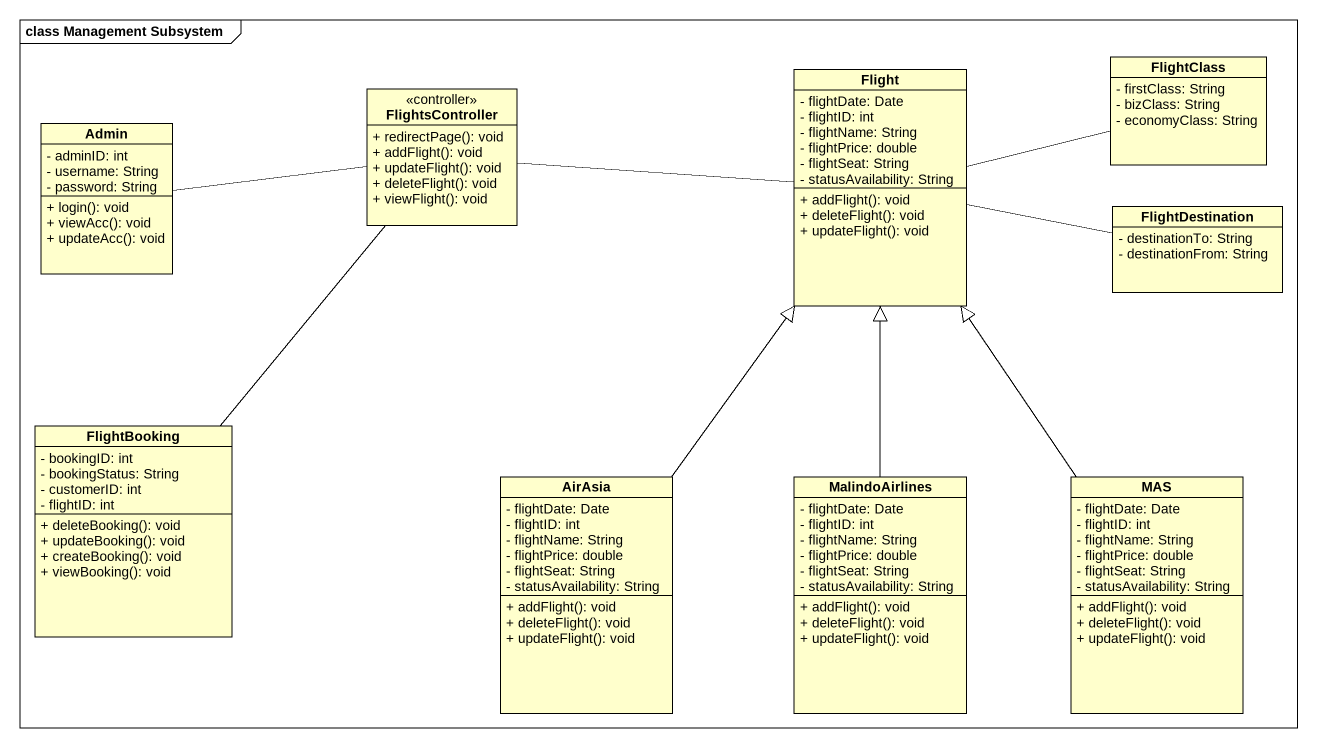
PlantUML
@startuml
mainframe class Management Subsystem
hide circle
hide empty members
skinparam classAttributeIconSize 0
class Flight {
  - flightDate: Date
  - flightID: int
  - flightName: String
  - flightPrice: double
  - flightSeat: String
  - statusAvailability: String
  + addFlight(): void
  + deleteFlight(): void
  + updateFlight(): void
}
class FlightClass {
  - firstClass: String
  - bizClass: String
  - economyClass: String
}
class Admin {
  - adminID: int
  - username: String
  - password: String
  + login(): void
  + viewAcc(): void
  + updateAcc(): void
}
class FlightsController <<controller>> {
  + redirectPage(): void
  + addFlight(): void
  + updateFlight(): void
  + deleteFlight(): void
  + viewFlight(): void
}
class FlightDestination {
  - destinationTo: String
  - destinationFrom: String
}
class FlightBooking {
  - bookingID: int
  - bookingStatus: String
  - customerID: int
  - flightID: int
  + deleteBooking(): void
  + updateBooking(): void
  + createBooking(): void
  + viewBooking(): void
}
class AirAsia {
  - flightDate: Date
  - flightID: int
  - flightName: String
  - flightPrice: double
  - flightSeat: String
  - statusAvailability: String
  + addFlight(): void
  + deleteFlight(): void
  + updateFlight(): void
}
class MalindoAirlines {
  - flightDate: Date
  - flightID: int
  - flightName: String
  - flightPrice: double
  - flightSeat: String
  - statusAvailability: String
  + addFlight(): void
  + deleteFlight(): void
  + updateFlight(): void
}
class MAS {
  - flightDate: Date
  - flightID: int
  - flightName: String
  - flightPrice: double
  - flightSeat: String
  - statusAvailability: String
  + addFlight(): void
  + deleteFlight(): void
  + updateFlight(): void
}
Flight -right- FlightClass
Flight -right- FlightDestination
FlightsController -right- Flight
FlightsController -left- Admin
FlightsController -- FlightBooking
AirAsia -up-|> Flight
MalindoAirlines -up-|> Flight
MAS -up-|> Flight
@enduml
